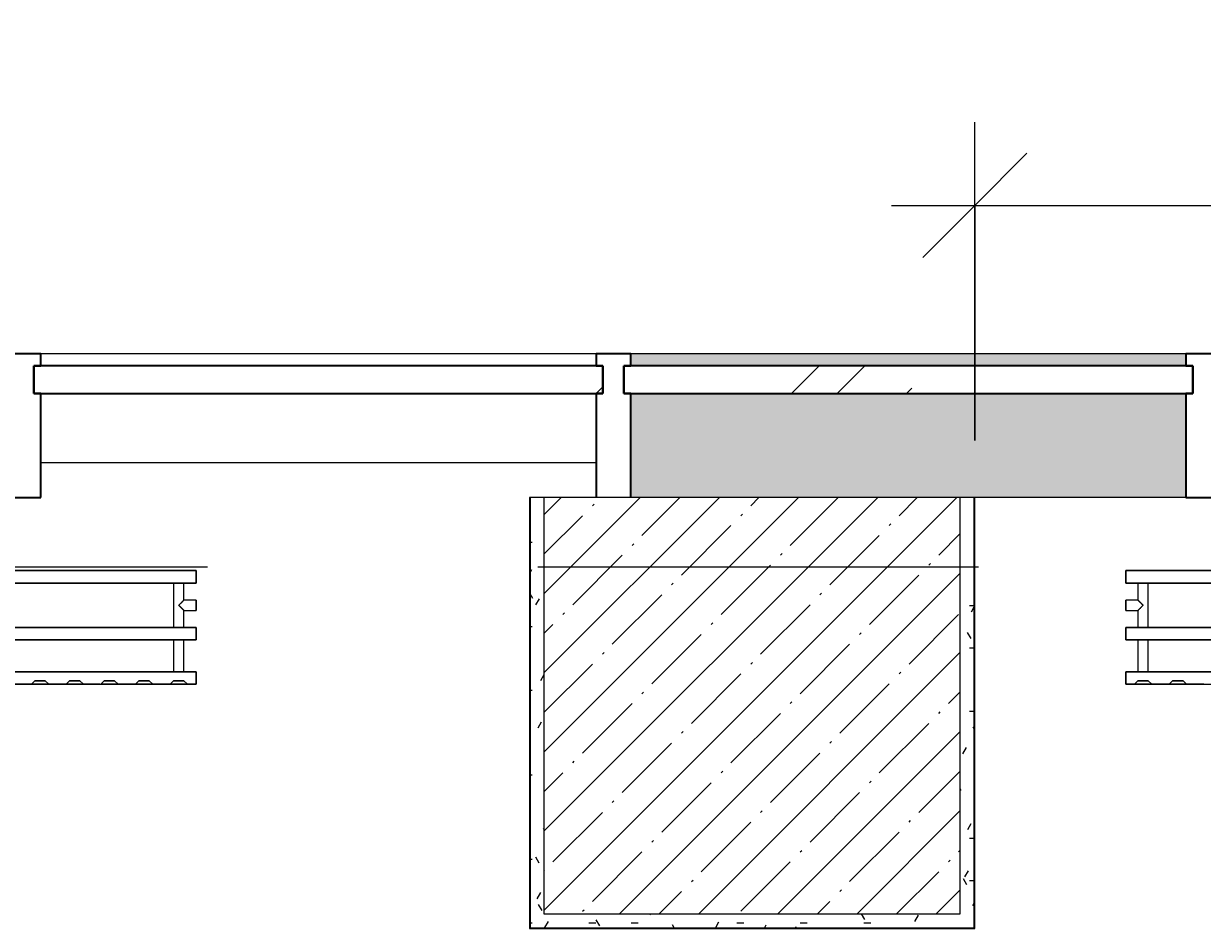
# Model space of a CAD drawing. Header units: millimetres. Extents: x -3724 to 231642, y -8553 to 29017.
# Drawn here: x 8360 to 10059, y 26479 to 27783 of the extents above; entities that cross this region are included whole.
import ezdxf

# ---------------------------------------------------------------- set-up
doc = ezdxf.new("R2010")
doc.units = ezdxf.units.MM
doc.linetypes.add('Осевая', pattern=[3175, 635, -476.25, 1587.5, -476.25])
for name, color, linetype, lineweight in [('A-ANNO-DIMS', 7, 'Continuous', 9), ('A-ANNO-DIMS-100', 7, 'Continuous', 9), ('A-GLAZ-CURT', 7, 'Continuous', 9), ('A-GLAZ-CURT-1', 7, 'Continuous', 25), ('A-GLAZ-CWMG', 7, 'Continuous', 9), ('A-GLAZ-CWMG-1', 7, 'Continuous', 25), ('I-WALL', 7, 'Continuous', 9), ('S-COLS', 7, 'Continuous', 9), ('Оси-2', 7, 'Осевая', 9)]:
    doc.layers.add(name, color=color, linetype=linetype, lineweight=lineweight)
for name, color, linetype, lineweight, true_color in [('A-WALL-1', 9, 'Continuous', 9, 0x808080), ('A-WALL-FNSH-1', 9, 'Continuous', 9, 0x808080), ('M-EQPM-1', 7, 'Continuous', 9, 0xb2b2b2)]:
    doc.layers.add(name, color=color, linetype=linetype, lineweight=lineweight, true_color=true_color)
doc.styles.add('ISOCPEUR_1', font='isocpeur.ttf', dxfattribs={"width": 0.9, "height": 200})
doc.dimstyles.new('ISO-2_0_0_9К_Средний_округл2', dxfattribs={"dimscale": 304.8, "dimtxt": 199.196235, "dimasz": 0.492126, "dimexe": 0.393701, "dimexo": 0, "dimgap": 0, "dimtad": 1, "dimdec": 0, "dimrnd": 10, "dimzin": 0, "dimdsep": 46, "dimtxsty": 'ISOCPEUR_1', "dimblk1": 'OBLIQUE', "dimblk2": 'OBLIQUE', "dimsah": 1, "dimcen": 0.09, "dimdle": 0.393701, "dimazin": 0, "dimtfac": 1, "dimtdec": 4, "dimtix": 1, "dimtmove": 0, "dimatfit": 3, "dimfxl": 1, "dimtvp": 1, "dimtolj": 1, "dimtzin": 0, "dimarcsym": 2})
pattern_1 = [(0, (0, 0), (121.92, 30.48), [10.058, -81.382, 10.058, -81.382, -487.68]), (0, (0, 0), (121.92, 30.48), [-182.88, 10.058, -172.822, 10.058, -81.382, -213.36]), (0, (0, 0), (121.92, 30.48), [-457.2, 10.058, -50.902, 10.058, -142.342]), (120, (45.72, 15.24), (-87.356454, 90.345817), [10.058, -81.382, 10.058, -81.382, -487.68]), (120, (45.72, 15.24), (-87.356454, 90.345817), [-182.88, 10.058, -172.822, 10.058, -81.382, -213.36]), (120, (45.72, 15.24), (-87.356454, 90.345817), [-457.2, 10.058, -50.902, 10.058, -142.342]), (240, (60.96, 76.2), (-34.563546, -120.825817), [10.058, -81.382, 10.058, -81.382, -487.68]), (240, (60.96, 76.2), (-34.563546, -120.825817), [-182.88, 10.058, -172.822, 10.058, -81.382, -213.36]), (240, (60.96, 76.2), (-34.563546, -120.825817), [-457.2, 10.058, -50.902, 10.058, -142.342])]

# ---------------------------------------------------------------- blocks, each defined once
blk = doc.blocks.new('Системная панель - Стекло - 40мм-22856067-План расстановки мебели и оборудования 1 этажа в осях 1-12')
at = {"layer": 'A-GLAZ-CURT'}
h = blk.add_hatch(dxfattribs=at)
h.set_pattern_fill('FP_22', color=256, style=0, pattern_type=2)
h.set_pattern_definition([(45, (-8885, -27190), (-282.8427, 282.8427), [200, -600]), (45, (-9085, -27290), (-282.8427, 282.8427), [600, -200]), (45, (-8685, -27390), (-282.8427, 282.8427), [200, -600])])
h.paths.add_polyline_path([(-158.7, -40), (410, -40), (410, 0), (-410, 0), (-410, -40), (-400, -40)])
at = {"layer": 'A-GLAZ-CURT-1'}
for p, q in [((410, 0), (-410, 0)), ((-410, 0), (-410, -40)), ((410, -40), (410, 0)), ((-410, -40), (410, -40))]:
    blk.add_line(p, q, dxfattribs=at)
blk = doc.blocks.new('Прямоугольный импост - Импост структурный с накладкой - 160мм-20149069-План расстановки мебели и оборудования 1 этажа в осях 1-12')
at = {"layer": 'A-GLAZ-CWMG'}
for p, q in [((9185, 27307), (8385, 27307)), ((9185, 27150), (8385, 27150))]:
    blk.add_line(p, q, dxfattribs=at)
blk = doc.blocks.new('Прямоугольный импост - Импост структурный с накладкой - 190мм-20153693-План расстановки мебели и оборудования 1 этажа в осях 1-12')
at = {"layer": 'A-GLAZ-CWMG-1'}
for p, q in [((-25, 40), (-25, 190)), ((-25, 190), (25, 190)), ((25, 190), (25, 40)), ((-15, 40), (-25, 40)), ((-15, 0), (-15, 40)), ((15, 40), (15, 0)), ((25, 40), (15, 40)), ((-25, -17), (-25, 0)), ((-25, 0), (-15, 0)), ((15, 0), (25, 0)), ((25, 0), (25, -17)), ((25, -17), (-25, -17))]:
    blk.add_line(p, q, dxfattribs=at)
blk = doc.blocks.new('Системная панель - Стекло - 40мм-V26-План расстановки мебели и оборудования 1 этажа в осях 1-12')
at = {"layer": 'A-GLAZ-CURT'}
h = blk.add_hatch(dxfattribs=at)
h.set_pattern_fill('FP_39', color=256, style=0, pattern_type=2)
h.set_pattern_definition([(45, (-9735, -27190), (-282.8427, 282.8427), [200, -600]), (45, (-9935, -27290), (-282.8427, 282.8427), [600, -200]), (45, (-9535, -27390), (-282.8427, 282.8427), [200, -600])])
h.paths.add_polyline_path([(-400, -40), (410, -40), (410, 0), (-410, 0), (-410, -40)])
at = {"layer": 'A-GLAZ-CURT-1'}
for p, q in [((410, 0), (-410, 0)), ((-410, 0), (-410, -40)), ((410, -40), (410, 0)), ((-410, -40), (410, -40))]:
    blk.add_line(p, q, dxfattribs=at)
blk = doc.blocks.new('Прямоугольный импост - Импост структурный с накладкой - 190мм-23186023-План расстановки мебели и оборудования 1 этажа в осях 1-12')
at = {"layer": 'A-GLAZ-CWMG'}
for points in [[(9235, 27290), (10035, 27290), (10035, 27307), (9235, 27307)], [(9876.4, 27100), (10035, 27100), (10035, 27250), (9235, 27250), (9235, 27100), (9730, 27100)]]:
    blk.add_hatch(color=256, dxfattribs=at).paths.add_polyline_path(points)
for p, q in [((10035, 27307), (9235, 27307)), ((10035, 27100), (9730, 27100))]:
    blk.add_line(p, q, dxfattribs=at)
blk = doc.blocks.new('Прямоугольный импост - Импост структурный с накладкой - 190мм-V27-План расстановки мебели и оборудования 1 этажа в осях 1-12')
at = {"layer": 'A-GLAZ-CWMG-1'}
for p, q in [((-25, 40), (-25, 190)), ((25, 190), (25, 40)), ((-15, 40), (-25, 40)), ((-15, 0), (-15, 40)), ((15, 40), (15, 0)), ((25, 40), (15, 40)), ((-25, -17), (-25, 0)), ((-25, 0), (-15, 0)), ((15, 0), (25, 0)), ((25, 0), (25, -17)), ((25, -17), (-25, -17))]:
    blk.add_line(p, q, dxfattribs=at)
blk = doc.blocks.new('BSC_Колонна _Прямоугольная - 600х600-V48-План расстановки мебели и оборудования 1 этажа в осях 1-12')
at = {"layer": 'S-COLS'}
h = blk.add_hatch(dxfattribs=at)
h.set_pattern_fill('FP_72', color=256, style=0, pattern_type=2)
h.set_pattern_definition([(45, (-9410, -26800), (-57.02463, 57.02463), []), (45, (-9352.975, -26800), (-57.02463, 57.02463), [100.806, -20.161, 3.353, -16.808])])
h.paths.add_polyline_path([(300, -300), (300, 300), (-300, 300), (-300, -300)])
for p, q in [((300, 300), (-300, 300)), ((-300, 300), (-300, -300)), ((300, -300), (300, 300)), ((-300, -300), (300, -300))]:
    blk.add_line(p, q, dxfattribs=at)
blk = doc.blocks.new('radiator_prado_classic_z_tip_30_po exemplyaru - Classic Z Тип 30-500-V126-План расстановки мебели и оборудования 1 этажа в осях 1-12')
at = {"layer": 'M-EQPM-1'}
for p, q in [((1800, 228), (0, 228)), ((1687.5, 228), (1712.5, 228)), ((1712.5, 228), (1737.5, 228)), ((1737.5, 228), (1712.5, 228)), ((1712.5, 228), (1737.5, 228)), ((1712.5, 228), (1717.5, 223)), ((1712.5, 228), (1717.5, 223)), ((1732.5, 223), (1717.5, 223)), ((1717.5, 223), (1732.5, 223)), ((1732.5, 223), (1737.5, 228)), ((1737.5, 228), (1732.5, 223)), ((1737.5, 228), (1762.5, 228)), ((1762.5, 228), (1787.5, 228)), ((1787.5, 228), (1762.5, 228)), ((1762.5, 228), (1787.5, 228)), ((1762.5, 228), (1767.5, 223)), ((1762.5, 228), (1767.5, 223)), ((1782.5, 223), (1767.5, 223)), ((1767.5, 223), (1782.5, 223)), ((1782.5, 223), (1787.5, 228)), ((1787.5, 228), (1782.5, 223)), ((1787.5, 228), (1800, 228)), ((1800, 210), (1800, 228)), ((1800, 228), (1800, 210)), ((0, 210), (1800, 210)), ((1767.5, 210), (32.5, 210)), ((1767.5, 210), (1767.5, 164)), ((1767.5, 210), (1767.5, 164)), ((1771.2, 210), (1767.5, 210)), ((1767.5, 210), (1782.5, 210)), ((1782.5, 210), (1767.5, 210)), ((1767.5, 210), (1769.7, 210)), ((1781.5, 210), (1768.5, 210)), ((1769.7, 210), (1780.3, 210)), ((1773.1, 210), (1771.2, 210)), ((1782.5, 210), (1773.1, 210)), ((1780.3, 210), (1781.5, 210)), ((1781.5, 210), (1782.2, 210)), ((1782.2, 210), (1782.5, 210)), ((1782.5, 164), (1782.5, 210)), ((1782.5, 164), (1782.5, 210)), ((1800, 210), (1782.5, 210)), ((1800, 164), (0, 164)), ((32.5, 164), (1767.5, 164)), ((1768.5, 164), (1767.5, 164)), ((1767.5, 164), (1782.5, 164)), ((1782.5, 164), (1767.5, 164)), ((1767.5, 164), (1767.8, 164)), ((1767.8, 164), (1771.2, 164)), ((1782.2, 164), (1768.5, 164)), ((1768.5, 164), (1781.5, 164)), ((1771.2, 164), (1782.2, 164)), ((1782.5, 164), (1782.2, 164)), ((1782.2, 164), (1782.5, 164)), ((1782.5, 164), (1800, 164)), ((1800, 146), (1800, 164)), ((1800, 164), (1800, 146)), ((0, 146), (1800, 146)), ((1767.5, 146), (32.5, 146)), ((1767.5, 146), (1767.5, 82)), ((1767.5, 146), (1767.5, 82)), ((1767.5, 146), (1767.8, 146)), ((1782.5, 146), (1767.5, 146)), ((1767.5, 146), (1767.8, 146)), ((1767.8, 146), (1767.5, 146)), ((1767.8, 146), (1769.7, 146)), ((1767.8, 146), (1769.7, 146)), ((1773.1, 146), (1767.8, 146)), ((1781.5, 146), (1768.5, 146)), ((1769.7, 146), (1775, 146)), ((1769.7, 146), (1781.5, 146)), ((1775, 146), (1773.1, 146)), ((1775, 146), (1776.9, 146)), ((1776.9, 146), (1775, 146)), ((1776.9, 146), (1778.7, 146)), ((1782.5, 146), (1776.9, 146)), ((1778.7, 146), (1782.2, 146)), ((1781.5, 146), (1782.5, 146)), ((1782.2, 146), (1782.5, 146)), ((1782.5, 121.5), (1782.5, 146)), ((1782.5, 121.5), (1782.5, 146)), ((1800, 146), (1782.5, 146)), ((1800, 121.5), (1782.5, 121.5)), ((1800, 121.5), (1782.5, 121.5)), ((1800, 121.5), (1800, 106.5)), ((1800, 121.2), (1800, 121.5)), ((1800, 121.5), (1800, 121.2)), ((1800, 121.2), (1800, 121.5)), ((1800, 106.8), (1800, 121.2)), ((1800, 121.2), (1800, 106.8)), ((1800, 107.5), (1800, 121.2)), ((1782.5, 82), (1782.5, 106.5)), ((1782.5, 106.5), (1800, 106.5)), ((1782.5, 82), (1782.5, 106.5)), ((1782.5, 106.5), (1800, 106.5)), ((1800, 106.8), (1800, 107.5)), ((1800, 106.5), (1800, 106.8)), ((1800, 106.8), (1800, 106.5)), ((1800, 106.5), (1800, 106.8)), ((1800, 82), (0, 82)), ((32.5, 82), (1767.5, 82)), ((1778.7, 82), (1767.5, 82)), ((1767.5, 82), (1782.5, 82)), ((1767.8, 82), (1767.5, 82)), ((1767.5, 82), (1773.1, 82)), ((1768.5, 82), (1767.8, 82)), ((1769.7, 82), (1768.5, 82)), ((1768.5, 82), (1781.5, 82)), ((1771.2, 82), (1769.7, 82)), ((1773.1, 82), (1771.2, 82)), ((1775, 82), (1773.1, 82)), ((1773.1, 82), (1775, 82)), ((1776.9, 82), (1775, 82)), ((1775, 82), (1776.9, 82)), ((1778.7, 82), (1776.9, 82)), ((1776.9, 82), (1782.5, 82)), ((1780.3, 82), (1778.7, 82)), ((1780.3, 82), (1778.7, 82)), ((1781.5, 82), (1780.3, 82)), ((1782.5, 82), (1780.3, 82)), ((1782.2, 82), (1781.5, 82)), ((1782.5, 82), (1782.2, 82)), ((1782.5, 82), (1800, 82)), ((1800, 64), (1800, 82)), ((1800, 82), (1800, 64)), ((1800, 64), (0, 64)), ((0, 64), (1800, 64))]:
    blk.add_line(p, q, dxfattribs=at)
for points, knots in [([(1775, 114), (1775.5, 114.5), (1776.4, 115.4), (1777.6, 116.6), (1778.4, 117.4), (1778.9, 117.9), (1779.2, 118.2), (1779.5, 118.5), (1779.8, 118.8), (1780.1, 119.2), (1780.4, 119.4), (1780.7, 119.7), (1781, 120), (1781.3, 120.3), (1781.5, 120.5), (1781.7, 120.7), (1781.9, 120.9), (1782.1, 121.1), (1782.2, 121.2), (1782.3, 121.3), (1782.5, 121.5), (1782.5, 121.5), (1782.5, 121.5)], [0, 0, 0, 0, 0.142857, 0.285714, 0.357143, 0.392857, 0.428571, 0.464286, 0.5, 0.535714, 0.571429, 0.607143, 0.642857, 0.678571, 0.714286, 0.75, 0.785714, 0.821429, 0.857143, 0.892857, 0.928571, 1, 1, 1, 1]), ([(1782.2, 121.2), (1782.2, 121.2), (1782.1, 121.1), (1781.9, 120.9), (1781.7, 120.7), (1781.5, 120.5), (1781.3, 120.3), (1781, 120), (1780.7, 119.7), (1780.4, 119.4), (1780.1, 119.2), (1779.7, 118.7), (1779.3, 118.3), (1778.9, 117.9), (1778.4, 117.4), (1777.6, 116.6), (1776.9, 115.9), (1776.4, 115.4)], [0.1428571, 0.1428571, 0.1428571, 0.1428571, 0.1785714, 0.2142857, 0.25, 0.2857143, 0.3214286, 0.3571429, 0.3928571, 0.4285714, 0.4642857, 0.5, 0.5714286, 0.6071429, 0.6428571, 0.7142857, 0.8571429, 0.8571429, 0.8571429, 0.8571429]), ([(1776.4, 115.4), (1776.9, 115.9), (1777.6, 116.6), (1778.4, 117.4), (1778.9, 117.9), (1779.2, 118.2), (1779.5, 118.5), (1779.8, 118.8), (1780.1, 119.2), (1780.4, 119.4), (1780.7, 119.7), (1781, 120), (1781.3, 120.3), (1781.4, 120.4), (1781.5, 120.5)], [0.1428571, 0.1428571, 0.1428571, 0.1428571, 0.2857143, 0.3571429, 0.3928571, 0.4285714, 0.4642857, 0.5, 0.5357143, 0.5714286, 0.6071429, 0.6428571, 0.6785714, 0.7142857, 0.7142857, 0.7142857, 0.7142857]), ([(1781.5, 120.5), (1781.4, 120.4), (1781.3, 120.3), (1781, 120), (1780.7, 119.7), (1780.4, 119.4), (1780.1, 119.2), (1779.7, 118.7), (1779.3, 118.3), (1778.9, 117.9), (1778.4, 117.4), (1778.1, 117.1), (1777.9, 116.9)], [0.2857143, 0.2857143, 0.2857143, 0.2857143, 0.3214286, 0.3571429, 0.3928571, 0.4285714, 0.4642857, 0.5, 0.5714286, 0.6071429, 0.6428571, 0.7142857, 0.7142857, 0.7142857, 0.7142857]), ([(1782.5, 121.5), (1782.5, 121.5), (1782.5, 121.5), (1782.3, 121.3), (1782.3, 121.3), (1782.2, 121.2)], [0, 0, 0, 0, 0.0714286, 0.1071429, 0.1428571, 0.1428571, 0.1428571, 0.1428571]), ([(1782.5, 121.5), (1782.5, 121.5), (1782.5, 121.5), (1782.3, 121.3), (1782.3, 121.3), (1782.2, 121.2)], [0, 0, 0, 0, 0.0714286, 0.1071429, 0.1428571, 0.1428571, 0.1428571, 0.1428571]), ([(1782.2, 121.2), (1782.3, 121.3), (1782.3, 121.3), (1782.5, 121.5), (1782.5, 121.5), (1782.5, 121.5)], [0.8571429, 0.8571429, 0.8571429, 0.8571429, 0.8928571, 0.9285714, 1, 1, 1, 1]), ([(1782.5, 106.5), (1782.5, 106.5), (1782.5, 106.5), (1782.3, 106.7), (1782.2, 106.8), (1782.1, 106.9), (1781.9, 107.1), (1781.7, 107.3), (1781.5, 107.5), (1781.3, 107.7), (1781, 108), (1780.7, 108.3), (1780.4, 108.6), (1780.1, 108.8), (1779.7, 109.3), (1779.3, 109.7), (1778.9, 110.1), (1778.4, 110.6), (1777.6, 111.4), (1776.4, 112.6), (1775.5, 113.5), (1775, 114)], [0, 0, 0, 0, 0.071429, 0.107143, 0.142857, 0.178571, 0.214286, 0.25, 0.285714, 0.321429, 0.357143, 0.392857, 0.428571, 0.464286, 0.5, 0.571429, 0.607143, 0.642857, 0.714286, 0.857143, 1, 1, 1, 1]), ([(1777.9, 111.1), (1778.1, 110.9), (1778.4, 110.6), (1778.9, 110.1), (1779.2, 109.8), (1779.5, 109.5), (1779.8, 109.2), (1780.1, 108.8), (1780.4, 108.6), (1780.7, 108.3), (1781, 108), (1781.3, 107.7), (1781.4, 107.6), (1781.5, 107.5)], [0.2857143, 0.2857143, 0.2857143, 0.2857143, 0.3571429, 0.3928571, 0.4285714, 0.4642857, 0.5, 0.5357143, 0.5714286, 0.6071429, 0.6428571, 0.6785714, 0.7142857, 0.7142857, 0.7142857, 0.7142857]), ([(1777.9, 111.1), (1778.1, 110.9), (1778.4, 110.6), (1778.9, 110.1), (1779.2, 109.8), (1779.5, 109.5), (1779.8, 109.2), (1780.1, 108.8), (1780.4, 108.6), (1780.7, 108.3), (1781, 108), (1781.3, 107.7), (1781.5, 107.5), (1781.7, 107.3), (1781.9, 107.1), (1782.1, 106.9), (1782.2, 106.8), (1782.2, 106.8)], [0.2857143, 0.2857143, 0.2857143, 0.2857143, 0.3571429, 0.3928571, 0.4285714, 0.4642857, 0.5, 0.5357143, 0.5714286, 0.6071429, 0.6428571, 0.6785714, 0.7142857, 0.75, 0.7857143, 0.8214286, 0.8571429, 0.8571429, 0.8571429, 0.8571429]), ([(1782.2, 106.8), (1782.2, 106.8), (1782.1, 106.9), (1781.9, 107.1), (1781.7, 107.3), (1781.5, 107.5), (1781.3, 107.7), (1781, 108), (1780.7, 108.3), (1780.4, 108.6), (1780.1, 108.8), (1779.7, 109.3), (1779.3, 109.7), (1778.9, 110.1), (1778.4, 110.6), (1778.1, 110.9), (1777.9, 111.1)], [0.1428571, 0.1428571, 0.1428571, 0.1428571, 0.1785714, 0.2142857, 0.25, 0.2857143, 0.3214286, 0.3571429, 0.3928571, 0.4285714, 0.4642857, 0.5, 0.5714286, 0.6071429, 0.6428571, 0.7142857, 0.7142857, 0.7142857, 0.7142857]), ([(1782.2, 106.8), (1782.3, 106.7), (1782.3, 106.7), (1782.5, 106.5), (1782.5, 106.5), (1782.5, 106.5)], [0.8571429, 0.8571429, 0.8571429, 0.8571429, 0.8928571, 0.9285714, 1, 1, 1, 1]), ([(1782.2, 106.8), (1782.3, 106.7), (1782.3, 106.7), (1782.5, 106.5), (1782.5, 106.5), (1782.5, 106.5)], [0.8571429, 0.8571429, 0.8571429, 0.8571429, 0.8928571, 0.9285714, 1, 1, 1, 1]), ([(1782.5, 106.5), (1782.5, 106.5), (1782.5, 106.5), (1782.3, 106.7), (1782.3, 106.7), (1782.2, 106.8)], [0, 0, 0, 0, 0.0714286, 0.1071429, 0.1428571, 0.1428571, 0.1428571, 0.1428571])]:
    blk.add_open_spline(points, degree=3, knots=knots, dxfattribs=at)
for points in [[(1782.2, 121.2), (1782.2, 121.2), (1782.1, 121.1), (1781.9, 120.9), (1781.7, 120.7), (1781.6, 120.6), (1781.5, 120.5)], [(1781.5, 120.5), (1781.6, 120.6), (1781.7, 120.7), (1781.9, 120.9), (1782.1, 121.1), (1782.2, 121.2), (1782.2, 121.2)], [(1776.4, 115.4), (1776, 115), (1775.5, 114.5), (1775, 114)], [(1776.4, 115.4), (1776, 115), (1775.5, 114.5), (1775, 114)], [(1775, 114), (1775.5, 114.5), (1776, 115), (1776.4, 115.4)], [(1775, 114), (1775.5, 113.5), (1776.4, 112.6), (1777.4, 111.6), (1777.9, 111.1)], [(1775, 114), (1775.5, 113.5), (1776, 113), (1776.4, 112.6)], [(1777.9, 111.1), (1777.4, 111.6), (1776.4, 112.6), (1775.5, 113.5), (1775, 114)], [(1777.9, 116.9), (1777.4, 116.4), (1776.9, 115.9), (1776.4, 115.4)], [(1776.4, 112.6), (1776.9, 112.1), (1777.4, 111.6), (1777.9, 111.1)], [(1781.5, 107.5), (1781.6, 107.4), (1781.7, 107.3), (1781.9, 107.1), (1782.1, 106.9), (1782.2, 106.8), (1782.2, 106.8)]]:
    blk.add_open_spline(points, degree=3, dxfattribs=at)
blk = doc.blocks.new('radiator_prado_classic_z_tip_30_po exemplyaru - Classic Z Тип 30-500-V127-План расстановки мебели и оборудования 1 этажа в осях 1-12')
at = {"layer": 'M-EQPM-1'}
for p, q in [((0, 228), (0, 210)), ((1800, 228), (0, 228)), ((0, 210), (0, 228)), ((0, 228), (12.5, 228)), ((12.5, 228), (37.5, 228)), ((37.5, 228), (12.5, 228)), ((12.5, 228), (37.5, 228)), ((12.5, 228), (17.5, 223)), ((12.5, 228), (17.5, 223)), ((32.5, 223), (17.5, 223)), ((17.5, 223), (32.5, 223)), ((32.5, 223), (37.5, 228)), ((37.5, 228), (32.5, 223)), ((37.5, 228), (62.5, 228)), ((62.5, 228), (87.5, 228)), ((87.5, 228), (62.5, 228)), ((62.5, 228), (87.5, 228)), ((62.5, 228), (67.5, 223)), ((62.5, 228), (67.5, 223)), ((82.5, 223), (67.5, 223)), ((67.5, 223), (82.5, 223)), ((82.5, 223), (87.5, 228)), ((87.5, 228), (82.5, 223)), ((87.5, 228), (112.5, 228)), ((112.5, 228), (137.5, 228)), ((137.5, 228), (112.5, 228)), ((112.5, 228), (137.5, 228)), ((112.5, 228), (117.5, 223)), ((112.5, 228), (117.5, 223)), ((132.5, 223), (117.5, 223)), ((117.5, 223), (132.5, 223)), ((132.5, 223), (137.5, 228)), ((137.5, 228), (132.5, 223)), ((138.6, 228), (162.5, 228)), ((162.5, 228), (187.5, 228)), ((187.5, 228), (162.5, 228)), ((162.5, 228), (187.5, 228)), ((162.5, 228), (167.5, 223)), ((162.5, 228), (167.5, 223)), ((182.5, 223), (167.5, 223)), ((167.5, 223), (182.5, 223)), ((182.5, 223), (187.5, 228)), ((187.5, 228), (182.5, 223)), ((187.5, 228), (212.5, 228)), ((212.5, 228), (237.5, 228)), ((237.5, 228), (212.5, 228)), ((212.5, 228), (237.5, 228)), ((212.5, 228), (217.5, 223)), ((212.5, 228), (217.5, 223)), ((232.5, 223), (217.5, 223)), ((217.5, 223), (232.5, 223)), ((232.5, 223), (237.5, 228)), ((237.5, 228), (232.5, 223)), ((237.5, 228), (262.5, 228)), ((0, 210), (1800, 210)), ((17.5, 210), (0, 210)), ((17.5, 210), (17.5, 164)), ((17.5, 210), (17.5, 164)), ((17.8, 210), (17.5, 210)), ((17.5, 210), (21.2, 210)), ((21.2, 210), (17.5, 210)), ((17.5, 210), (32.5, 210)), ((18.5, 210), (17.8, 210)), ((19.7, 210), (18.5, 210)), ((31.5, 210), (18.5, 210)), ((21.2, 210), (19.7, 210)), ((23.1, 210), (21.2, 210)), ((21.2, 210), (23.1, 210)), ((23.1, 210), (21.2, 210)), ((30.3, 210), (23.1, 210)), ((23.1, 210), (26.9, 210)), ((25, 210), (23.1, 210)), ((26.9, 210), (25, 210)), ((26.9, 210), (28.7, 210)), ((28.7, 210), (26.9, 210)), ((28.7, 210), (30.3, 210)), ((30.3, 210), (28.7, 210)), ((32.2, 210), (30.3, 210)), ((30.3, 210), (32.2, 210)), ((31.5, 210), (30.3, 210)), ((32.2, 210), (31.5, 210)), ((32.5, 210), (32.2, 210)), ((32.2, 210), (32.5, 210)), ((32.5, 210), (32.2, 210)), ((32.5, 164), (32.5, 210)), ((32.5, 164), (32.5, 210)), ((1767.5, 210), (32.5, 210)), ((1800, 164), (0, 164)), ((0, 164), (0, 146)), ((0, 146), (0, 164)), ((0, 164), (17.5, 164)), ((17.8, 164), (17.5, 164)), ((17.5, 164), (19.7, 164)), ((18.5, 164), (17.5, 164)), ((17.5, 164), (32.5, 164)), ((18.5, 164), (17.8, 164)), ((21.2, 164), (18.5, 164)), ((32.5, 164), (18.5, 164)), ((18.5, 164), (31.5, 164)), ((19.7, 164), (23.1, 164)), ((23.1, 164), (21.2, 164)), ((28.7, 164), (23.1, 164)), ((23.1, 164), (25, 164)), ((25, 164), (26.9, 164)), ((26.9, 164), (28.7, 164)), ((32.5, 164), (28.7, 164)), ((28.7, 164), (30.3, 164)), ((30.3, 164), (31.5, 164)), ((31.5, 164), (32.2, 164)), ((32.2, 164), (32.5, 164)), ((32.5, 164), (1767.5, 164)), ((0, 146), (1800, 146)), ((17.5, 146), (0, 146)), ((17.5, 146), (17.5, 121.5)), ((17.5, 146), (17.5, 121.5)), ((17.5, 146), (32.5, 146)), ((17.8, 146), (17.5, 146)), ((17.5, 146), (18.5, 146)), ((32.5, 146), (17.5, 146)), ((18.5, 146), (17.8, 146)), ((19.7, 146), (18.5, 146)), ((18.5, 146), (32.5, 146)), ((31.5, 146), (18.5, 146)), ((21.2, 146), (19.7, 146)), ((25, 146), (21.2, 146)), ((26.9, 146), (25, 146)), ((28.7, 146), (26.9, 146)), ((30.3, 146), (28.7, 146)), ((32.5, 146), (30.3, 146)), ((32.5, 82), (32.5, 146)), ((32.5, 82), (32.5, 146)), ((1767.5, 146), (32.5, 146)), ((17.5, 121.5), (0, 121.5)), ((17.5, 121.5), (0, 121.5)), ((0, 121.5), (0, 121.2)), ((0, 106.5), (0, 121.5)), ((0, 121.2), (0, 106.8)), ((0, 121.2), (0, 120.5)), ((0, 120.5), (0, 121.2)), ((0, 121.2), (0, 121.2)), ((0, 120.5), (0, 119.3)), ((0, 119.3), (0, 120.5)), ((0, 119.3), (0, 117.8)), ((0, 117.8), (0, 119.3)), ((0, 117.8), (0, 115.9)), ((0, 115.9), (0, 117.8)), ((0, 115.9), (0, 114)), ((0, 114), (0, 115.9)), ((0, 114), (0, 112.1)), ((0, 112.1), (0, 114)), ((0, 112.1), (0, 110.2)), ((0, 110.2), (0, 112.1)), ((0, 110.2), (0, 108.7)), ((0, 108.7), (0, 110.2)), ((0, 108.7), (0, 106.8)), ((0, 106.8), (0, 108.7)), ((0, 106.8), (0, 106.5)), ((0, 106.8), (0, 106.8)), ((0, 106.5), (17.5, 106.5)), ((0, 106.5), (17.5, 106.5)), ((17.5, 106.5), (17.5, 82)), ((17.5, 106.5), (17.5, 82)), ((1800, 82), (0, 82)), ((0, 82), (0, 64)), ((0, 64), (0, 82)), ((0, 82), (17.5, 82)), ((17.8, 82), (17.5, 82)), ((17.5, 82), (17.8, 82)), ((32.5, 82), (17.5, 82)), ((17.5, 82), (32.5, 82)), ((28.7, 82), (17.8, 82)), ((17.8, 82), (18.5, 82)), ((18.5, 82), (19.7, 82)), ((18.5, 82), (31.5, 82)), ((19.7, 82), (21.2, 82)), ((21.2, 82), (23.1, 82)), ((23.1, 82), (25, 82)), ((25, 82), (26.9, 82)), ((26.9, 82), (28.7, 82)), ((30.3, 82), (28.7, 82)), ((28.7, 82), (30.3, 82)), ((31.5, 82), (30.3, 82)), ((30.3, 82), (31.5, 82)), ((32.5, 82), (31.5, 82)), ((31.5, 82), (32.2, 82)), ((32.2, 82), (32.5, 82)), ((32.5, 82), (1767.5, 82)), ((1800, 64), (0, 64)), ((0, 64), (1800, 64))]:
    blk.add_line(p, q, dxfattribs=at)
for points, knots in [([(17.8, 121.2), (17.7, 121.3), (17.7, 121.3), (17.5, 121.5), (17.5, 121.5), (17.5, 121.5)], [0.8571429, 0.8571429, 0.8571429, 0.8571429, 0.8928571, 0.9285714, 1, 1, 1, 1]), ([(17.5, 121.5), (17.5, 121.5), (17.5, 121.5), (17.7, 121.3), (17.7, 121.3), (17.8, 121.2)], [0, 0, 0, 0, 0.0714286, 0.1071429, 0.1428571, 0.1428571, 0.1428571, 0.1428571]), ([(17.5, 121.5), (17.5, 121.5), (17.5, 121.5), (17.7, 121.3), (17.7, 121.3), (17.8, 121.2)], [0, 0, 0, 0, 0.0714286, 0.1071429, 0.1428571, 0.1428571, 0.1428571, 0.1428571]), ([(25, 114), (24.5, 114.5), (23.6, 115.4), (22.4, 116.6), (21.6, 117.4), (21.1, 117.9), (20.8, 118.2), (20.5, 118.5), (20.2, 118.8), (19.8, 119.1), (19.6, 119.4), (19.3, 119.7), (19, 120), (18.7, 120.3), (18.5, 120.5), (18.3, 120.7), (18.1, 120.9), (17.9, 121.1), (17.8, 121.2), (17.7, 121.3), (17.5, 121.5), (17.5, 121.5), (17.5, 121.5)], [0, 0, 0, 0, 0.142857, 0.285714, 0.357143, 0.392857, 0.428571, 0.464286, 0.5, 0.535714, 0.571429, 0.607143, 0.642857, 0.678571, 0.714286, 0.75, 0.785714, 0.821429, 0.857143, 0.892857, 0.928571, 1, 1, 1, 1]), ([(17.8, 121.2), (17.8, 121.2), (17.9, 121.1), (18.1, 120.9), (18.3, 120.7), (18.5, 120.5), (18.7, 120.3), (19, 120), (19.3, 119.7), (19.6, 119.4), (19.8, 119.1), (20.3, 118.7), (20.6, 118.4), (20.8, 118.2)], [0.1428571, 0.1428571, 0.1428571, 0.1428571, 0.1785714, 0.2142857, 0.25, 0.2857143, 0.3214286, 0.3571429, 0.3928571, 0.4285714, 0.4642857, 0.5, 0.5714286, 0.5714286, 0.5714286, 0.5714286]), ([(19.6, 119.4), (19.7, 119.3), (19.9, 119.2), (20.3, 118.7), (20.6, 118.4), (20.8, 118.2)], [0.4285714, 0.4285714, 0.4285714, 0.4285714, 0.4642857, 0.5, 0.5714286, 0.5714286, 0.5714286, 0.5714286]), ([(17.5, 106.5), (17.5, 106.5), (17.5, 106.5), (17.7, 106.7), (17.8, 106.8), (17.9, 106.9), (18.1, 107.1), (18.3, 107.3), (18.5, 107.5), (18.7, 107.7), (19, 108), (19.3, 108.3), (19.6, 108.6), (19.8, 108.9), (20.3, 109.3), (20.7, 109.7), (21.1, 110.1), (21.6, 110.6), (22.4, 111.4), (23.6, 112.6), (24.5, 113.5), (25, 114)], [0, 0, 0, 0, 0.071429, 0.107143, 0.142857, 0.178571, 0.214286, 0.25, 0.285714, 0.321429, 0.357143, 0.392857, 0.428571, 0.464286, 0.5, 0.571429, 0.607143, 0.642857, 0.714286, 0.857143, 1, 1, 1, 1]), ([(17.5, 106.5), (17.5, 106.5), (17.5, 106.5), (17.7, 106.7), (17.7, 106.7), (17.8, 106.8)], [0, 0, 0, 0, 0.0714286, 0.1071429, 0.1428571, 0.1428571, 0.1428571, 0.1428571]), ([(17.8, 106.8), (17.7, 106.7), (17.7, 106.7), (17.5, 106.5), (17.5, 106.5), (17.5, 106.5)], [0.8571429, 0.8571429, 0.8571429, 0.8571429, 0.8928571, 0.9285714, 1, 1, 1, 1]), ([(17.8, 106.8), (17.7, 106.7), (17.7, 106.7), (17.5, 106.5), (17.5, 106.5), (17.5, 106.5)], [0.8571429, 0.8571429, 0.8571429, 0.8571429, 0.8928571, 0.9285714, 1, 1, 1, 1]), ([(17.8, 106.8), (17.8, 106.8), (17.9, 106.9), (18.1, 107.1), (18.3, 107.3), (18.5, 107.5), (18.7, 107.7), (19, 108), (19.3, 108.3), (19.6, 108.6), (19.9, 108.8), (20.3, 109.3), (20.6, 109.6), (20.8, 109.8)], [0.1428571, 0.1428571, 0.1428571, 0.1428571, 0.1785714, 0.2142857, 0.25, 0.2857143, 0.3214286, 0.3571429, 0.3928571, 0.4285714, 0.4642857, 0.5, 0.5714286, 0.5714286, 0.5714286, 0.5714286]), ([(22.1, 116.9), (21.9, 117.1), (21.6, 117.4), (21.1, 117.9), (20.9, 118.1), (20.8, 118.2)], [0.2857143, 0.2857143, 0.2857143, 0.2857143, 0.3571429, 0.3928571, 0.4285714, 0.4285714, 0.4285714, 0.4285714]), ([(20.8, 118.2), (20.9, 118.1), (21.1, 117.9), (21.6, 117.4), (21.9, 117.1), (22.1, 116.9)], [0.5714286, 0.5714286, 0.5714286, 0.5714286, 0.6071429, 0.6428571, 0.7142857, 0.7142857, 0.7142857, 0.7142857]), ([(20.8, 118.2), (20.9, 118.1), (21.1, 117.9), (21.6, 117.4), (22.4, 116.6), (23.1, 115.9), (23.6, 115.4)], [0.5714286, 0.5714286, 0.5714286, 0.5714286, 0.6071429, 0.6428571, 0.7142857, 0.8571429, 0.8571429, 0.8571429, 0.8571429]), ([(20.8, 109.8), (20.9, 109.9), (21.1, 110.1), (21.6, 110.6), (21.9, 110.9), (22.1, 111.1)], [0.5714286, 0.5714286, 0.5714286, 0.5714286, 0.6071429, 0.6428571, 0.7142857, 0.7142857, 0.7142857, 0.7142857]), ([(22.1, 111.1), (21.9, 110.9), (21.6, 110.6), (21.1, 110.1), (20.9, 109.9), (20.8, 109.8)], [0.2857143, 0.2857143, 0.2857143, 0.2857143, 0.3571429, 0.3928571, 0.4285714, 0.4285714, 0.4285714, 0.4285714]), ([(22.1, 111.1), (21.9, 110.9), (21.6, 110.6), (21.1, 110.1), (20.9, 109.9), (20.8, 109.8)], [0.2857143, 0.2857143, 0.2857143, 0.2857143, 0.3571429, 0.3928571, 0.4285714, 0.4285714, 0.4285714, 0.4285714])]:
    blk.add_open_spline(points, degree=3, knots=knots, dxfattribs=at)
for points in [[(20.8, 118.2), (20.7, 118.3), (20.5, 118.5), (20.2, 118.8), (19.9, 119.2), (19.6, 119.4), (19.3, 119.7), (19, 120), (18.7, 120.3), (18.5, 120.5), (18.3, 120.7), (18.1, 120.9), (17.9, 121.1), (17.8, 121.2), (17.8, 121.2)], [(17.8, 121.2), (17.8, 121.2), (17.9, 121.1), (18.1, 120.9), (18.3, 120.7), (18.4, 120.6), (18.5, 120.5)], [(18.5, 120.5), (18.6, 120.4), (18.7, 120.3), (19, 120), (19.3, 119.7), (19.5, 119.5), (19.6, 119.4)], [(20.8, 109.8), (20.7, 109.7), (20.5, 109.5), (20.2, 109.2), (19.9, 108.8), (19.6, 108.6), (19.3, 108.3), (19, 108), (18.7, 107.7), (18.5, 107.5), (18.3, 107.3), (18.1, 107.1), (17.9, 106.9), (17.8, 106.8), (17.8, 106.8)], [(18.5, 107.5), (18.4, 107.4), (18.3, 107.3), (18.1, 107.1), (17.9, 106.9), (17.8, 106.8), (17.8, 106.8)], [(19.6, 108.6), (19.5, 108.5), (19.3, 108.3), (19, 108), (18.7, 107.7), (18.6, 107.6), (18.5, 107.5)], [(20.8, 109.8), (20.7, 109.7), (20.5, 109.5), (20.2, 109.2), (19.8, 108.9), (19.7, 108.7), (19.6, 108.6)], [(23.6, 115.4), (23.1, 115.9), (22.6, 116.4), (22.1, 116.9)], [(22.1, 116.9), (22.6, 116.4), (23.1, 115.9), (23.6, 115.4)], [(25, 114), (24.5, 113.5), (23.6, 112.6), (22.6, 111.6), (22.1, 111.1)], [(22.1, 111.1), (22.6, 111.6), (23.1, 112.1), (23.6, 112.6)], [(23.6, 112.6), (23.1, 112.1), (22.6, 111.6), (22.1, 111.1)], [(25, 114), (24.5, 114.5), (24, 115), (23.6, 115.4)], [(23.6, 115.4), (24, 115), (24.5, 114.5), (25, 114)], [(23.6, 115.4), (24, 115), (24.5, 114.5), (25, 114)], [(23.6, 112.6), (24, 113), (24.5, 113.5), (25, 114)], [(25, 114), (24.5, 113.5), (24, 113), (23.6, 112.6)]]:
    blk.add_open_spline(points, degree=3, dxfattribs=at)
blk = doc.blocks.new('DIMBLOCK109-План расстановки мебели и оборудования 1 этажа в осях 1-12')
at = {"layer": 'A-ANNO-DIMS-100'}
for p, q in [((9731, 27182), (9731, 27641.1)), ((13690, 27100), (13690, 27641.1)), ((9611, 27521.1), (13810, 27521.1)), ((9731, 27521.1), (9731, 27182)), ((13690, 27521.1), (13690, 27100))]:
    blk.add_line(p, q, dxfattribs=at)
at = {"layer": 'A-ANNO-DIMS-100', "lineweight": 20}
for p, q in [((9731, 27521.1), (9806, 27596.1)), ((13690, 27521.1), (13765, 27596.1)), ((9731, 27521.1), (9656, 27446.1)), ((13690, 27521.1), (13615, 27446.1))]:
    blk.add_line(p, q, dxfattribs=at)
at = {"layer": 'A-ANNO-DIMS-100', "color": 0, "insert": (11457.7, 27782.4), "char_height": 200, "width": 606.782, "attachment_point": 1, "line_spacing_factor": 1.149209, "style": 'ISOCPEUR_1'}
blk.add_mtext('3960', dxfattribs=at)
blk = doc.blocks.new('_Oblique')
at = {"color": 0, "linetype": 'ByBlock', "lineweight": -2}
blk.add_line((-0.5, -0.5), (0.5, 0.5), dxfattribs=at)

msp = doc.modelspace()

# ---------------------------------------------------------------- hatches: boundary and pattern name
at = {"layer": 'I-WALL'}
h = msp.add_hatch(dxfattribs=at)
h.set_pattern_fill('FP_103', color=256, style=0, pattern_type=2)
h.set_pattern_definition(pattern_1)
h.paths.add_polyline_path([(9110, 26480), (9110, 27100), (9090, 27100), (9090, 26480)])
h = msp.add_hatch(dxfattribs=at)
h.set_pattern_fill('FP_103', color=256, style=0, pattern_type=2)
h.set_pattern_definition(pattern_1)
h.paths.add_polyline_path([(9730, 26500), (9730, 27100), (9710, 27100), (9710, 26500)])
h = msp.add_hatch(dxfattribs=at)
h.set_pattern_fill('FP_103', color=256, style=0, pattern_type=2)
h.set_pattern_definition(pattern_1)
h.paths.add_polyline_path([(9110, 26480), (9730, 26480), (9730, 26500), (9110, 26500)])

# ---------------------------------------------------------------- linework, layer by layer
at = {"layer": 'A-WALL-1'}
for p, q in [((9090, 27100), (9090, 26480)), ((9110, 27100), (9090, 27100)), ((9730, 27100), (9710, 27100)), ((9730, 26480), (9730, 27100)), ((9090, 26480), (9730, 26480))]:
    msp.add_line(p, q, dxfattribs=at)
at = {"layer": 'A-WALL-FNSH-1'}
for p, q in [((9089, 27100), (9089, 26479)), ((9090, 27100), (9089, 27100)), ((9731, 27100), (9730, 27100)), ((9731, 26479), (9731, 27100)), ((9089, 26479), (9731, 26479))]:
    msp.add_line(p, q, dxfattribs=at)
at = {"layer": 'Оси-2'}
msp.add_line((-423.7, 27000), (31290.5, 27000), dxfattribs=at)

# ---------------------------------------------------------------- block references
at = {"layer": 'A-GLAZ-CURT'}
for name, p in [('Системная панель - Стекло - 40мм-22856067-План расстановки мебели и оборудования 1 этажа в осях 1-12', (8785, 27290)), ('Системная панель - Стекло - 40мм-V26-План расстановки мебели и оборудования 1 этажа в осях 1-12', (9635, 27290))]:
    msp.add_blockref(name, p, dxfattribs=at)
at = {"layer": 'A-GLAZ-CWMG', "extrusion": (0, 0, -1), "rotation": 180}
for name, p in [('Прямоугольный импост - Импост структурный с накладкой - 190мм-20153693-План расстановки мебели и оборудования 1 этажа в осях 1-12', (-8360, 27290)), ('Прямоугольный импост - Импост структурный с накладкой - 190мм-V27-План расстановки мебели и оборудования 1 этажа в осях 1-12', (-9210, 27290)), ('Прямоугольный импост - Импост структурный с накладкой - 190мм-20153693-План расстановки мебели и оборудования 1 этажа в осях 1-12', (-10060, 27290))]:
    msp.add_blockref(name, p, dxfattribs=at)
at = {"layer": 'A-GLAZ-CWMG'}
for name in ['Прямоугольный импост - Импост структурный с накладкой - 160мм-20149069-План расстановки мебели и оборудования 1 этажа в осях 1-12', 'Прямоугольный импост - Импост структурный с накладкой - 190мм-23186023-План расстановки мебели и оборудования 1 этажа в осях 1-12']:
    msp.add_blockref(name, (0, 0), dxfattribs=at)
at = {"layer": 'M-EQPM-1', "rotation": 180}
for name, p in [('radiator_prado_classic_z_tip_30_po exemplyaru - Classic Z Тип 30-500-V127-План расстановки мебели и оборудования 1 этажа в осях 1-12', (8608.7, 27058.8)), ('radiator_prado_classic_z_tip_30_po exemplyaru - Classic Z Тип 30-500-V126-План расстановки мебели и оборудования 1 этажа в осях 1-12', (11748.5, 27058.8))]:
    msp.add_blockref(name, p, dxfattribs=at)
at = {"layer": 'S-COLS'}
msp.add_blockref('BSC_Колонна _Прямоугольная - 600х600-V48-План расстановки мебели и оборудования 1 этажа в осях 1-12', (9410, 26800), dxfattribs=at)

# ---------------------------------------------------------------- dimensions: what is measured, and where the dimension line sits
at = {"layer": 'A-ANNO-DIMS'}
dim = msp.add_linear_dim(base=(13690, 27521.1), p1=(9731, 27182), p2=(13690, 27100), dimstyle='ISO-2_0_0_9К_Средний_округл2', override={"dimpost": '<>', "dimfxl": 3959.849088}, dxfattribs=at)
dim.commit()
dim.dimension.update_dxf_attribs({"geometry": 'DIMBLOCK109-План расстановки мебели и оборудования 1 этажа в осях 1-12', "text_midpoint": (11710.5, 27621.1)})

doc.saveas('drawing.dxf')
